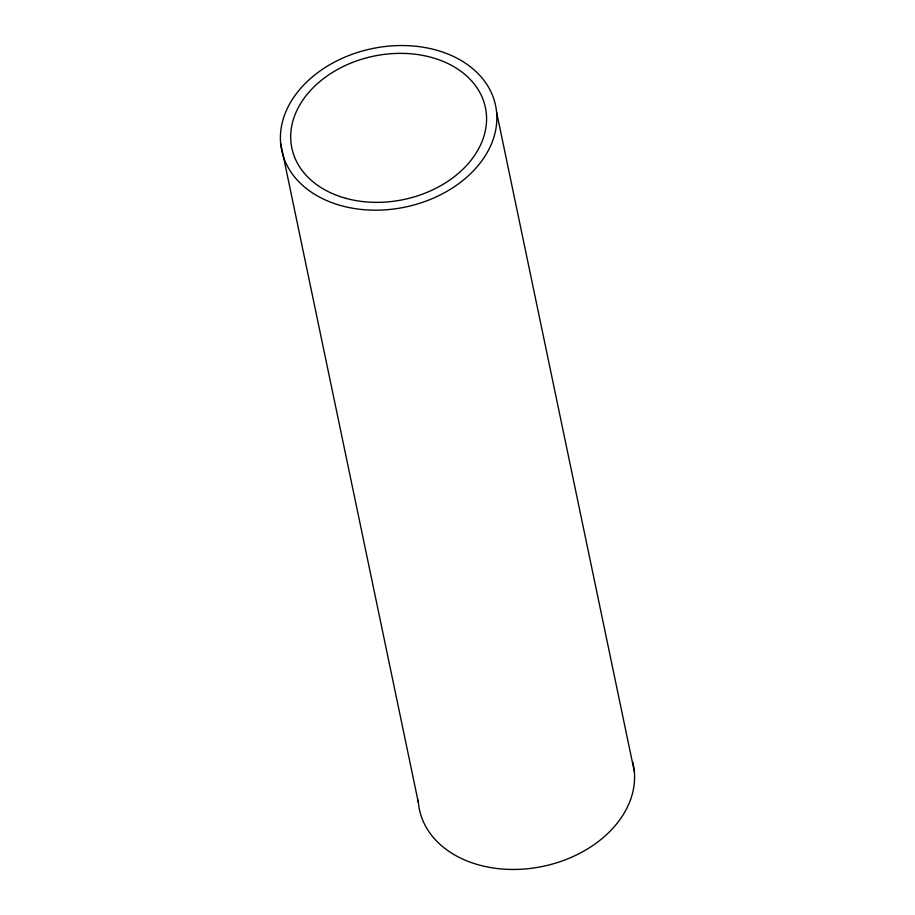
<?xml version="1.0" encoding="UTF-8"?>
<svg xmlns="http://www.w3.org/2000/svg" width="915" height="915" viewBox="0 0 915 915"><rect width="100%" height="100%" fill="white"/><g stroke="black" fill="none" stroke-linecap="round" stroke-linejoin="round"><path stroke-width="1.37" d="M496.593 112.225A109.251 80.932 -11.8 0 1 341.192 205.669A109.251 80.932 -11.8 0 1 328.119 65.686A109.251 80.932 -11.8 0 1 496.593 112.225L634.324 771.505M280.676 143.495L418.407 802.775M632.597 761.772A109.251 80.932 -11.8 0 1 538.741 867.18A109.251 80.932 -11.8 0 1 418.224 800.145M345.698 198.281A98.889 73.257 -11.8 0 0 486.345 113.712A98.889 73.257 -11.8 0 0 333.872 71.587A98.889 73.257 -11.8 0 0 345.698 198.281"/></g></svg>
